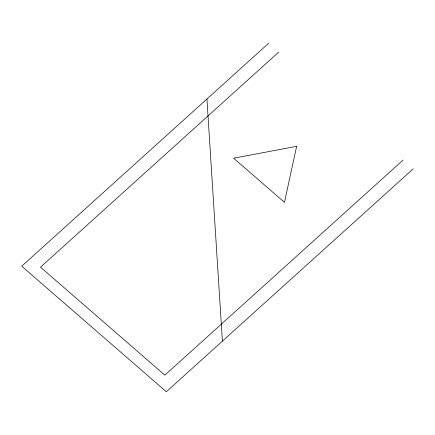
<?xml version="1.0" encoding="UTF-8"?>
<svg xmlns="http://www.w3.org/2000/svg" width="435" height="435" viewBox="0 0 435 435"><rect width="100%" height="100%" fill="white"/><g stroke="black" fill="none" stroke-linecap="round" stroke-linejoin="round"><path stroke-width="0.65" d="M268.667 43.255L21.75 266.198L166.333 391.745L413.25 168.802M278.786 52.048L40.515 267.182L164.854 375.149L403.131 160.009M206.94 98.995L222.415 341.105M296.637 146.329L284.468 202.335L233.638 158.199L296.637 146.329"/></g></svg>
